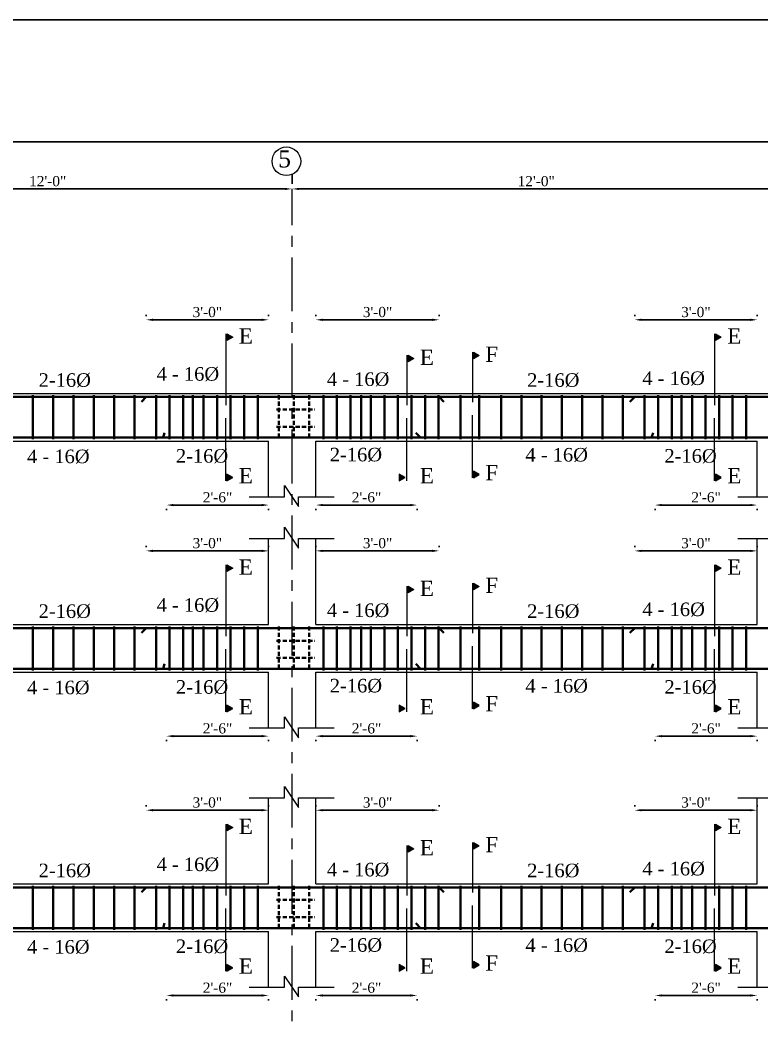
# Model space of a CAD drawing. Extents: x -2338379 to 930990, y -818978 to 106940.
# Drawn here: x 386509 to 386947, y -207093 to -206502 of the extents above; entities that cross this region are included whole.
import ezdxf

# ---------------------------------------------------------------- set-up
doc = ezdxf.new("R2010")
doc.units = 0
doc.header["$MEASUREMENT"] = 0
doc.header["$PDMODE"] = 34
doc.linetypes.add('CENTER', pattern=[50.8, 31.75, -6.35, 6.35, -6.35])
doc.linetypes.add('DASHED', pattern=[0.75, 0.5, -0.25])
doc.layers.get('0').update_dxf_attribs({"linetype": 'CONTINUOUS', "lineweight": 30})
doc.layers.get('DEFPOINTS').update_dxf_attribs({"linetype": 'CONTINUOUS'})
for name, color, linetype, lineweight in [('Center', 11, 'CENTER', 15), ('Dimension', 35, 'CONTINUOUS', 9), ('HATCH', 3, 'CONTINUOUS', 15), ('rcc elevation', 253, 'CONTINUOUS', 18), ('rebar', 3, 'CONTINUOUS', 40), ('TEXT', 7, 'CONTINUOUS', 30), ('WALL', 1, 'CONTINUOUS', 40)]:
    doc.layers.add(name, color=color, linetype=linetype, lineweight=lineweight)
doc.styles.get("Standard").update_dxf_attribs({"font": 'times.ttf', "height": 6})
doc.dimstyles.new('Standard$0', dxfattribs={"dimtxt": 6, "dimasz": 4, "dimexe": 3, "dimexo": 6, "dimgap": 3, "dimtad": 1, "dimdec": 1, "dimzin": 0, "dimdsep": 46, "dimlunit": 4, "dimtxsty": 'Standard', "dimcen": 0.09, "dimclrd": 6, "dimclre": 6, "dimclrt": 7, "dimadec": 0, "dimazin": 0, "dimtfac": 1, "dimtdec": 1, "dimtix": 1, "dimtofl": 0, "dimtmove": 1, "dimatfit": 3, "dimfxl": 1, "dimtolj": 1, "dimtzin": 0, "dimlwd": 18, "dimlwe": 18, "dimarcsym": 0})

# ---------------------------------------------------------------- blocks, each defined once
blk = doc.blocks.new('*D307')
at = {"layer": 'DEFPOINTS', "color": 0, "lineweight": 30, "transparency": 16777216}
for p in [(386669.71, -206596.05), (386381.57, -206602.05), (386669.71, -206602.05)]:
    blk.add_point(p, dxfattribs=at)
at = {"layer": 'TEXT', "color": 6, "lineweight": -2, "transparency": 16777216}
for p, q in [((386381.57, -206593.05), (386381.57, -206599.05)), ((386385.57, -206602.05), (386665.71, -206602.05)), ((386669.71, -206605.05), (386669.71, -206605.05))]:
    blk.add_line(p, q, dxfattribs=at)
at = {"layer": 'TEXT', "color": 6, "lineweight": 30, "transparency": 16777216}
for points in [[(386385.57, -206601.38), (386385.57, -206602.72), (386381.57, -206602.05)], [(386665.71, -206601.38), (386665.71, -206602.72), (386669.71, -206602.05)]]:
    blk.add_solid(points, dxfattribs=at)
at = {"layer": 'TEXT', "color": 7, "transparency": 16777216, "insert": (386525.64, -206597.5), "char_height": 6, "attachment_point": 5}
blk.add_mtext('\\A1;12\'-0"', dxfattribs=at)
blk = doc.blocks.new('*D308')
at = {"layer": 'DEFPOINTS', "color": 0, "lineweight": 30, "transparency": 16777216}
for p in [(386958.19, -206596.05), (386670.05, -206602.05), (386958.19, -206602.05)]:
    blk.add_point(p, dxfattribs=at)
at = {"layer": 'TEXT', "color": 6, "lineweight": -2, "transparency": 16777216}
for p, q in [((386670.05, -206593.05), (386670.05, -206599.05)), ((386674.05, -206602.05), (386954.19, -206602.05)), ((386958.19, -206605.05), (386958.19, -206605.05))]:
    blk.add_line(p, q, dxfattribs=at)
at = {"layer": 'TEXT', "color": 6, "lineweight": 30, "transparency": 16777216}
for points in [[(386674.05, -206601.38), (386674.05, -206602.72), (386670.05, -206602.05)], [(386954.19, -206601.38), (386954.19, -206602.72), (386958.19, -206602.05)]]:
    blk.add_solid(points, dxfattribs=at)
at = {"layer": 'TEXT', "color": 7, "transparency": 16777216, "insert": (386814.12, -206597.5), "char_height": 6, "attachment_point": 5}
blk.add_mtext('\\A1;12\'-0"', dxfattribs=at)
blk = doc.blocks.new('*D712')
at = {"layer": 'DEFPOINTS', "color": 0, "lineweight": 30, "transparency": 16777216}
for p in [(386656.05, -206815.69), (386583.79, -206822.53), (386656.05, -206822.53)]:
    blk.add_point(p, dxfattribs=at)
at = {"layer": 'TEXT', "color": 6, "lineweight": -2, "transparency": 16777216}
for p, q in [((386583.79, -206813.53), (386583.79, -206812.69)), ((386656.05, -206813.53), (386656.05, -206812.69)), ((386587.79, -206815.69), (386652.05, -206815.69))]:
    blk.add_line(p, q, dxfattribs=at)
at = {"layer": 'TEXT', "color": 6, "lineweight": 30, "transparency": 16777216}
for points in [[(386587.79, -206815.02), (386587.79, -206816.36), (386583.79, -206815.69)], [(386652.05, -206815.02), (386652.05, -206816.36), (386656.05, -206815.69)]]:
    blk.add_solid(points, dxfattribs=at)
at = {"layer": 'TEXT', "color": 7, "transparency": 16777216, "insert": (386619.92, -206811.14), "char_height": 6, "attachment_point": 5}
blk.add_mtext('\\A1;3\'-0"', dxfattribs=at)
blk = doc.blocks.new('*D713')
at = {"layer": 'DEFPOINTS', "color": 0, "lineweight": 30, "transparency": 16777216}
for p in [(386595.82, -206918.2), (386656.08, -206918.2), (386595.82, -206925.04)]:
    blk.add_point(p, dxfattribs=at)
at = {"layer": 'TEXT', "color": 6, "lineweight": -2, "transparency": 16777216}
for p, q in [((386652.08, -206925.04), (386599.82, -206925.04)), ((386595.82, -206927.2), (386595.82, -206928.04)), ((386656.08, -206927.2), (386656.08, -206928.04))]:
    blk.add_line(p, q, dxfattribs=at)
at = {"layer": 'TEXT', "color": 6, "lineweight": 30, "transparency": 16777216}
for points in [[(386599.82, -206924.37), (386599.82, -206925.71), (386595.82, -206925.04)], [(386652.08, -206924.37), (386652.08, -206925.71), (386656.08, -206925.04)]]:
    blk.add_solid(points, dxfattribs=at)
at = {"layer": 'TEXT', "color": 7, "transparency": 16777216, "insert": (386625.95, -206920.49), "char_height": 6, "attachment_point": 5}
blk.add_mtext('\\A1;2\'-6"', dxfattribs=at)
blk = doc.blocks.new('*D714')
at = {"layer": 'DEFPOINTS', "color": 0, "lineweight": 30, "transparency": 16777216}
for p in [(386756.8, -206815.69), (386684.05, -206822.53), (386756.8, -206822.53)]:
    blk.add_point(p, dxfattribs=at)
at = {"layer": 'TEXT', "color": 6, "lineweight": -2, "transparency": 16777216}
for p, q in [((386684.05, -206813.53), (386684.05, -206812.69)), ((386756.8, -206813.53), (386756.8, -206812.69)), ((386688.05, -206815.69), (386752.8, -206815.69))]:
    blk.add_line(p, q, dxfattribs=at)
at = {"layer": 'TEXT', "color": 6, "lineweight": 30, "transparency": 16777216}
for points in [[(386688.05, -206815.02), (386688.05, -206816.36), (386684.05, -206815.69)], [(386752.8, -206815.02), (386752.8, -206816.36), (386756.8, -206815.69)]]:
    blk.add_solid(points, dxfattribs=at)
at = {"layer": 'TEXT', "color": 7, "transparency": 16777216, "insert": (386720.43, -206811.14), "char_height": 6, "attachment_point": 5}
blk.add_mtext('\\A1;3\'-0"', dxfattribs=at)
blk = doc.blocks.new('*D715')
at = {"layer": 'DEFPOINTS', "color": 0, "lineweight": 30, "transparency": 16777216}
for p in [(386684.05, -206918.2), (386743.8, -206918.2), (386743.8, -206925.04)]:
    blk.add_point(p, dxfattribs=at)
at = {"layer": 'TEXT', "color": 6, "lineweight": -2, "transparency": 16777216}
for p, q in [((386688.05, -206925.04), (386739.8, -206925.04)), ((386684.05, -206927.2), (386684.05, -206928.04)), ((386743.8, -206927.2), (386743.8, -206928.04))]:
    blk.add_line(p, q, dxfattribs=at)
at = {"layer": 'TEXT', "color": 6, "lineweight": 30, "transparency": 16777216}
for points in [[(386688.05, -206924.37), (386688.05, -206925.71), (386684.05, -206925.04)], [(386739.8, -206924.37), (386739.8, -206925.71), (386743.8, -206925.04)]]:
    blk.add_solid(points, dxfattribs=at)
at = {"layer": 'TEXT', "color": 7, "transparency": 16777216, "insert": (386713.93, -206920.49), "char_height": 6, "attachment_point": 5}
blk.add_mtext('\\A1;2\'-6"', dxfattribs=at)
blk = doc.blocks.new('*D716')
at = {"layer": 'DEFPOINTS', "color": 0, "lineweight": 30, "transparency": 16777216}
for p in [(386944.54, -206815.69), (386872.27, -206822.53), (386944.54, -206822.53)]:
    blk.add_point(p, dxfattribs=at)
at = {"layer": 'TEXT', "color": 6, "lineweight": -2, "transparency": 16777216}
for p, q in [((386872.27, -206813.53), (386872.27, -206812.69)), ((386944.54, -206813.53), (386944.54, -206812.69)), ((386876.27, -206815.69), (386940.54, -206815.69))]:
    blk.add_line(p, q, dxfattribs=at)
at = {"layer": 'TEXT', "color": 6, "lineweight": 30, "transparency": 16777216}
for points in [[(386876.27, -206815.02), (386876.27, -206816.36), (386872.27, -206815.69)], [(386940.54, -206815.02), (386940.54, -206816.36), (386944.54, -206815.69)]]:
    blk.add_solid(points, dxfattribs=at)
at = {"layer": 'TEXT', "color": 7, "transparency": 16777216, "insert": (386908.41, -206811.14), "char_height": 6, "attachment_point": 5}
blk.add_mtext('\\A1;3\'-0"', dxfattribs=at)
blk = doc.blocks.new('*D717')
at = {"layer": 'DEFPOINTS', "color": 0, "lineweight": 30, "transparency": 16777216}
for p in [(386884.3, -206918.2), (386944.57, -206918.2), (386884.3, -206925.04)]:
    blk.add_point(p, dxfattribs=at)
at = {"layer": 'TEXT', "color": 6, "lineweight": -2, "transparency": 16777216}
for p, q in [((386940.57, -206925.04), (386888.3, -206925.04)), ((386884.3, -206927.2), (386884.3, -206928.04)), ((386944.57, -206927.2), (386944.57, -206928.04))]:
    blk.add_line(p, q, dxfattribs=at)
at = {"layer": 'TEXT', "color": 6, "lineweight": 30, "transparency": 16777216}
for points in [[(386888.3, -206924.37), (386888.3, -206925.71), (386884.3, -206925.04)], [(386940.57, -206924.37), (386940.57, -206925.71), (386944.57, -206925.04)]]:
    blk.add_solid(points, dxfattribs=at)
at = {"layer": 'TEXT', "color": 7, "transparency": 16777216, "insert": (386914.43, -206920.49), "char_height": 6, "attachment_point": 5}
blk.add_mtext('\\A1;2\'-6"', dxfattribs=at)
blk = doc.blocks.new('*D737')
at = {"layer": 'DEFPOINTS', "color": 0, "lineweight": 30, "transparency": 16777216}
for p in [(386656.05, -206679.29), (386583.79, -206686.13), (386656.05, -206686.13)]:
    blk.add_point(p, dxfattribs=at)
at = {"layer": 'TEXT', "color": 6, "lineweight": -2, "transparency": 16777216}
for p, q in [((386583.79, -206677.13), (386583.79, -206676.29)), ((386656.05, -206677.13), (386656.05, -206676.29)), ((386587.79, -206679.29), (386652.05, -206679.29))]:
    blk.add_line(p, q, dxfattribs=at)
at = {"layer": 'TEXT', "color": 6, "lineweight": 30, "transparency": 16777216}
for points in [[(386587.79, -206678.62), (386587.79, -206679.96), (386583.79, -206679.29)], [(386652.05, -206678.62), (386652.05, -206679.96), (386656.05, -206679.29)]]:
    blk.add_solid(points, dxfattribs=at)
at = {"layer": 'TEXT', "color": 7, "transparency": 16777216, "insert": (386619.92, -206674.74), "char_height": 6, "attachment_point": 5}
blk.add_mtext('\\A1;3\'-0"', dxfattribs=at)
blk = doc.blocks.new('*D738')
at = {"layer": 'DEFPOINTS', "color": 0, "lineweight": 30, "transparency": 16777216}
for p in [(386595.82, -206781.8), (386656.08, -206781.8), (386595.82, -206788.64)]:
    blk.add_point(p, dxfattribs=at)
at = {"layer": 'TEXT', "color": 6, "lineweight": -2, "transparency": 16777216}
for p, q in [((386652.08, -206788.64), (386599.82, -206788.64)), ((386595.82, -206790.8), (386595.82, -206791.64)), ((386656.08, -206790.8), (386656.08, -206791.64))]:
    blk.add_line(p, q, dxfattribs=at)
at = {"layer": 'TEXT', "color": 6, "lineweight": 30, "transparency": 16777216}
for points in [[(386599.82, -206787.97), (386599.82, -206789.31), (386595.82, -206788.64)], [(386652.08, -206787.97), (386652.08, -206789.31), (386656.08, -206788.64)]]:
    blk.add_solid(points, dxfattribs=at)
at = {"layer": 'TEXT', "color": 7, "transparency": 16777216, "insert": (386625.95, -206784.09), "char_height": 6, "attachment_point": 5}
blk.add_mtext('\\A1;2\'-6"', dxfattribs=at)
blk = doc.blocks.new('*D739')
at = {"layer": 'DEFPOINTS', "color": 0, "lineweight": 30, "transparency": 16777216}
for p in [(386756.8, -206679.29), (386684.05, -206686.13), (386756.8, -206686.13)]:
    blk.add_point(p, dxfattribs=at)
at = {"layer": 'TEXT', "color": 6, "lineweight": -2, "transparency": 16777216}
for p, q in [((386684.05, -206677.13), (386684.05, -206676.29)), ((386756.8, -206677.13), (386756.8, -206676.29)), ((386688.05, -206679.29), (386752.8, -206679.29))]:
    blk.add_line(p, q, dxfattribs=at)
at = {"layer": 'TEXT', "color": 6, "lineweight": 30, "transparency": 16777216}
for points in [[(386688.05, -206678.62), (386688.05, -206679.96), (386684.05, -206679.29)], [(386752.8, -206678.62), (386752.8, -206679.96), (386756.8, -206679.29)]]:
    blk.add_solid(points, dxfattribs=at)
at = {"layer": 'TEXT', "color": 7, "transparency": 16777216, "insert": (386720.43, -206674.74), "char_height": 6, "attachment_point": 5}
blk.add_mtext('\\A1;3\'-0"', dxfattribs=at)
blk = doc.blocks.new('*D740')
at = {"layer": 'DEFPOINTS', "color": 0, "lineweight": 30, "transparency": 16777216}
for p in [(386684.05, -206781.8), (386743.8, -206781.8), (386743.8, -206788.64)]:
    blk.add_point(p, dxfattribs=at)
at = {"layer": 'TEXT', "color": 6, "lineweight": -2, "transparency": 16777216}
for p, q in [((386688.05, -206788.64), (386739.8, -206788.64)), ((386684.05, -206790.8), (386684.05, -206791.64)), ((386743.8, -206790.8), (386743.8, -206791.64))]:
    blk.add_line(p, q, dxfattribs=at)
at = {"layer": 'TEXT', "color": 6, "lineweight": 30, "transparency": 16777216}
for points in [[(386688.05, -206787.97), (386688.05, -206789.31), (386684.05, -206788.64)], [(386739.8, -206787.97), (386739.8, -206789.31), (386743.8, -206788.64)]]:
    blk.add_solid(points, dxfattribs=at)
at = {"layer": 'TEXT', "color": 7, "transparency": 16777216, "insert": (386713.93, -206784.09), "char_height": 6, "attachment_point": 5}
blk.add_mtext('\\A1;2\'-6"', dxfattribs=at)
blk = doc.blocks.new('*D741')
at = {"layer": 'DEFPOINTS', "color": 0, "lineweight": 30, "transparency": 16777216}
for p in [(386944.54, -206679.29), (386872.27, -206686.13), (386944.54, -206686.13)]:
    blk.add_point(p, dxfattribs=at)
at = {"layer": 'TEXT', "color": 6, "lineweight": -2, "transparency": 16777216}
for p, q in [((386872.27, -206677.13), (386872.27, -206676.29)), ((386944.54, -206677.13), (386944.54, -206676.29)), ((386876.27, -206679.29), (386940.54, -206679.29))]:
    blk.add_line(p, q, dxfattribs=at)
at = {"layer": 'TEXT', "color": 6, "lineweight": 30, "transparency": 16777216}
for points in [[(386876.27, -206678.62), (386876.27, -206679.96), (386872.27, -206679.29)], [(386940.54, -206678.62), (386940.54, -206679.96), (386944.54, -206679.29)]]:
    blk.add_solid(points, dxfattribs=at)
at = {"layer": 'TEXT', "color": 7, "transparency": 16777216, "insert": (386908.41, -206674.74), "char_height": 6, "attachment_point": 5}
blk.add_mtext('\\A1;3\'-0"', dxfattribs=at)
blk = doc.blocks.new('*D742')
at = {"layer": 'DEFPOINTS', "color": 0, "lineweight": 30, "transparency": 16777216}
for p in [(386884.3, -206781.8), (386944.57, -206781.8), (386884.3, -206788.64)]:
    blk.add_point(p, dxfattribs=at)
at = {"layer": 'TEXT', "color": 6, "lineweight": -2, "transparency": 16777216}
for p, q in [((386940.57, -206788.64), (386888.3, -206788.64)), ((386884.3, -206790.8), (386884.3, -206791.64)), ((386944.57, -206790.8), (386944.57, -206791.64))]:
    blk.add_line(p, q, dxfattribs=at)
at = {"layer": 'TEXT', "color": 6, "lineweight": 30, "transparency": 16777216}
for points in [[(386888.3, -206787.97), (386888.3, -206789.31), (386884.3, -206788.64)], [(386940.57, -206787.97), (386940.57, -206789.31), (386944.57, -206788.64)]]:
    blk.add_solid(points, dxfattribs=at)
at = {"layer": 'TEXT', "color": 7, "transparency": 16777216, "insert": (386914.43, -206784.09), "char_height": 6, "attachment_point": 5}
blk.add_mtext('\\A1;2\'-6"', dxfattribs=at)
blk = doc.blocks.new('*D961')
at = {"layer": 'DEFPOINTS', "color": 0, "lineweight": 30, "transparency": 16777216}
for p in [(386656.05, -206968.76), (386583.79, -206975.6), (386656.05, -206975.6)]:
    blk.add_point(p, dxfattribs=at)
at = {"layer": 'TEXT', "color": 6, "lineweight": -2, "transparency": 16777216}
for p, q in [((386583.79, -206966.6), (386583.79, -206965.76)), ((386656.05, -206966.6), (386656.05, -206965.76)), ((386587.79, -206968.76), (386652.05, -206968.76))]:
    blk.add_line(p, q, dxfattribs=at)
at = {"layer": 'TEXT', "color": 6, "lineweight": 30, "transparency": 16777216}
for points in [[(386587.79, -206968.09), (386587.79, -206969.42), (386583.79, -206968.76)], [(386652.05, -206968.09), (386652.05, -206969.42), (386656.05, -206968.76)]]:
    blk.add_solid(points, dxfattribs=at)
at = {"layer": 'TEXT', "color": 7, "transparency": 16777216, "insert": (386619.92, -206964.21), "char_height": 6, "attachment_point": 5}
blk.add_mtext('\\A1;3\'-0"', dxfattribs=at)
blk = doc.blocks.new('*D962')
at = {"layer": 'DEFPOINTS', "color": 0, "lineweight": 30, "transparency": 16777216}
for p in [(386595.82, -207071.27), (386656.08, -207071.27), (386595.82, -207078.11)]:
    blk.add_point(p, dxfattribs=at)
at = {"layer": 'TEXT', "color": 6, "lineweight": -2, "transparency": 16777216}
for p, q in [((386652.08, -207078.11), (386599.82, -207078.11)), ((386595.82, -207080.27), (386595.82, -207081.11)), ((386656.08, -207080.27), (386656.08, -207081.11))]:
    blk.add_line(p, q, dxfattribs=at)
at = {"layer": 'TEXT', "color": 6, "lineweight": 30, "transparency": 16777216}
for points in [[(386599.82, -207077.44), (386599.82, -207078.77), (386595.82, -207078.11)], [(386652.08, -207077.44), (386652.08, -207078.77), (386656.08, -207078.11)]]:
    blk.add_solid(points, dxfattribs=at)
at = {"layer": 'TEXT', "color": 7, "transparency": 16777216, "insert": (386625.95, -207073.56), "char_height": 6, "attachment_point": 5}
blk.add_mtext('\\A1;2\'-6"', dxfattribs=at)
blk = doc.blocks.new('*D963')
at = {"layer": 'DEFPOINTS', "color": 0, "lineweight": 30, "transparency": 16777216}
for p in [(386756.8, -206968.76), (386684.05, -206975.6), (386756.8, -206975.6)]:
    blk.add_point(p, dxfattribs=at)
at = {"layer": 'TEXT', "color": 6, "lineweight": -2, "transparency": 16777216}
for p, q in [((386684.05, -206966.6), (386684.05, -206965.76)), ((386756.8, -206966.6), (386756.8, -206965.76)), ((386688.05, -206968.76), (386752.8, -206968.76))]:
    blk.add_line(p, q, dxfattribs=at)
at = {"layer": 'TEXT', "color": 6, "lineweight": 30, "transparency": 16777216}
for points in [[(386688.05, -206968.09), (386688.05, -206969.42), (386684.05, -206968.76)], [(386752.8, -206968.09), (386752.8, -206969.42), (386756.8, -206968.76)]]:
    blk.add_solid(points, dxfattribs=at)
at = {"layer": 'TEXT', "color": 7, "transparency": 16777216, "insert": (386720.43, -206964.21), "char_height": 6, "attachment_point": 5}
blk.add_mtext('\\A1;3\'-0"', dxfattribs=at)
blk = doc.blocks.new('*D964')
at = {"layer": 'DEFPOINTS', "color": 0, "lineweight": 30, "transparency": 16777216}
for p in [(386684.05, -207071.27), (386743.8, -207071.27), (386743.8, -207078.11)]:
    blk.add_point(p, dxfattribs=at)
at = {"layer": 'TEXT', "color": 6, "lineweight": -2, "transparency": 16777216}
for p, q in [((386688.05, -207078.11), (386739.8, -207078.11)), ((386684.05, -207080.27), (386684.05, -207081.11)), ((386743.8, -207080.27), (386743.8, -207081.11))]:
    blk.add_line(p, q, dxfattribs=at)
at = {"layer": 'TEXT', "color": 6, "lineweight": 30, "transparency": 16777216}
for points in [[(386688.05, -207077.44), (386688.05, -207078.77), (386684.05, -207078.11)], [(386739.8, -207077.44), (386739.8, -207078.77), (386743.8, -207078.11)]]:
    blk.add_solid(points, dxfattribs=at)
at = {"layer": 'TEXT', "color": 7, "transparency": 16777216, "insert": (386713.93, -207073.56), "char_height": 6, "attachment_point": 5}
blk.add_mtext('\\A1;2\'-6"', dxfattribs=at)
blk = doc.blocks.new('*D965')
at = {"layer": 'DEFPOINTS', "color": 0, "lineweight": 30, "transparency": 16777216}
for p in [(386944.54, -206968.76), (386872.27, -206975.6), (386944.54, -206975.6)]:
    blk.add_point(p, dxfattribs=at)
at = {"layer": 'TEXT', "color": 6, "lineweight": -2, "transparency": 16777216}
for p, q in [((386872.27, -206966.6), (386872.27, -206965.76)), ((386944.54, -206966.6), (386944.54, -206965.76)), ((386876.27, -206968.76), (386940.54, -206968.76))]:
    blk.add_line(p, q, dxfattribs=at)
at = {"layer": 'TEXT', "color": 6, "lineweight": 30, "transparency": 16777216}
for points in [[(386876.27, -206968.09), (386876.27, -206969.42), (386872.27, -206968.76)], [(386940.54, -206968.09), (386940.54, -206969.42), (386944.54, -206968.76)]]:
    blk.add_solid(points, dxfattribs=at)
at = {"layer": 'TEXT', "color": 7, "transparency": 16777216, "insert": (386908.41, -206964.21), "char_height": 6, "attachment_point": 5}
blk.add_mtext('\\A1;3\'-0"', dxfattribs=at)
blk = doc.blocks.new('*D966')
at = {"layer": 'DEFPOINTS', "color": 0, "lineweight": 30, "transparency": 16777216}
for p in [(386884.3, -207071.27), (386944.57, -207071.27), (386884.3, -207078.11)]:
    blk.add_point(p, dxfattribs=at)
at = {"layer": 'TEXT', "color": 6, "lineweight": -2, "transparency": 16777216}
for p, q in [((386940.57, -207078.11), (386888.3, -207078.11)), ((386884.3, -207080.27), (386884.3, -207081.11)), ((386944.57, -207080.27), (386944.57, -207081.11))]:
    blk.add_line(p, q, dxfattribs=at)
at = {"layer": 'TEXT', "color": 6, "lineweight": 30, "transparency": 16777216}
for points in [[(386888.3, -207077.44), (386888.3, -207078.77), (386884.3, -207078.11)], [(386940.57, -207077.44), (386940.57, -207078.77), (386944.57, -207078.11)]]:
    blk.add_solid(points, dxfattribs=at)
at = {"layer": 'TEXT', "color": 7, "transparency": 16777216, "insert": (386914.43, -207073.56), "char_height": 6, "attachment_point": 5}
blk.add_mtext('\\A1;2\'-6"', dxfattribs=at)

msp = doc.modelspace()

# ---------------------------------------------------------------- hatches: boundary and pattern name
at = {"layer": 'HATCH', "ltscale": 0.5}
for points in [[(386631.49, -206691.5), (386631.49, -206687.55), (386634.9, -206689.52)], [(386919.97, -206691.5), (386919.97, -206687.55), (386923.39, -206689.52)], [(386738.43, -206704.08), (386738.43, -206700.13), (386741.85, -206702.1)], [(386777.08, -206702.26), (386777.08, -206698.31), (386780.5, -206700.28)], [(386631.49, -206770.36), (386631.49, -206774.31), (386634.9, -206772.34)], [(386733.23, -206770.36), (386733.23, -206774.31), (386736.65, -206772.34)], [(386777.08, -206768.54), (386777.08, -206772.49), (386780.5, -206770.51)], [(386919.97, -206770.36), (386919.97, -206774.31), (386923.39, -206772.34)], [(386631.49, -206827.89), (386631.49, -206823.95), (386634.9, -206825.92)], [(386919.97, -206827.89), (386919.97, -206823.95), (386923.39, -206825.92)], [(386738.43, -206840.48), (386738.43, -206836.53), (386741.85, -206838.5)], [(386777.08, -206838.65), (386777.08, -206834.71), (386780.5, -206836.68)], [(386631.49, -206906.76), (386631.49, -206910.71), (386634.9, -206908.74)], [(386733.23, -206906.76), (386733.23, -206910.71), (386736.65, -206908.74)], [(386777.08, -206904.94), (386777.08, -206908.89), (386780.5, -206906.91)], [(386919.97, -206906.76), (386919.97, -206910.71), (386923.39, -206908.74)], [(386631.49, -206980.96), (386631.49, -206977.02), (386634.9, -206978.99)], [(386919.97, -206980.96), (386919.97, -206977.02), (386923.39, -206978.99)], [(386738.43, -206993.54), (386738.43, -206989.6), (386741.85, -206991.57)], [(386777.08, -206991.72), (386777.08, -206987.78), (386780.5, -206989.75)], [(386631.49, -207059.83), (386631.49, -207063.78), (386634.9, -207061.8)], [(386733.23, -207059.83), (386733.23, -207063.78), (386736.65, -207061.8)], [(386777.08, -207058.01), (386777.08, -207061.95), (386780.5, -207059.98)], [(386919.97, -207059.83), (386919.97, -207063.78), (386923.39, -207061.8)]]:
    msp.add_hatch(color=256, dxfattribs=at).paths.add_polyline_path(points)

# ---------------------------------------------------------------- linework, layer by layer
at = {"color": 3}
for points in [[(388521.51, -208928.73), (388521.51, -206502.33), (385343.91, -206502.33), (385343.91, -208928.73)], [(388449.51, -208856.73), (388449.51, -206574.33), (385415.91, -206574.33), (385415.91, -208856.73)]]:
    msp.add_lwpolyline(points, close=True, dxfattribs=at)
at = {"layer": 'Center'}
msp.add_line((386670.05, -207588.64), (386670.05, -206602.05), dxfattribs=at)
at = {"layer": 'Dimension', "ltscale": 0.5}
for p, q in [((386630.86, -206687.52), (386630.86, -206729.69)), ((386919.34, -206687.52), (386919.34, -206729.69)), ((386737.8, -206700.14), (386737.8, -206729.69)), ((386776.45, -206698.32), (386776.45, -206727.87)), ((386776.45, -206772.48), (386776.45, -206735.53)), ((386630.86, -206774.3), (386630.86, -206737.35)), ((386737.8, -206774.3), (386737.8, -206737.35)), ((386919.34, -206774.3), (386919.34, -206737.35)), ((386630.86, -206823.92), (386630.86, -206866.09)), ((386919.34, -206823.92), (386919.34, -206866.09)), ((386737.8, -206836.54), (386737.8, -206866.09)), ((386776.45, -206834.72), (386776.45, -206864.26)), ((386776.45, -206908.88), (386776.45, -206871.93)), ((386630.86, -206910.7), (386630.86, -206873.75)), ((386737.8, -206910.7), (386737.8, -206873.75)), ((386919.34, -206910.7), (386919.34, -206873.75)), ((386630.86, -206976.98), (386630.86, -207019.15)), ((386919.34, -206976.98), (386919.34, -207019.15)), ((386737.8, -206989.61), (386737.8, -207019.15)), ((386776.45, -206987.79), (386776.45, -207017.33)), ((386776.45, -207061.94), (386776.45, -207025)), ((386630.86, -207063.77), (386630.86, -207026.82)), ((386737.8, -207063.77), (386737.8, -207026.82)), ((386919.34, -207063.77), (386919.34, -207026.82))]:
    msp.add_line(p, q, dxfattribs=at)
for points in [[(386634.9, -206689.52), (386631.49, -206691.5), (386631.49, -206687.55)], [(386923.39, -206689.52), (386919.97, -206691.5), (386919.97, -206687.55)], [(386741.85, -206702.1), (386738.43, -206704.08), (386738.43, -206700.13)], [(386780.5, -206700.28), (386777.08, -206702.26), (386777.08, -206698.31)], [(386634.9, -206772.34), (386631.49, -206770.36), (386631.49, -206774.31)], [(386736.65, -206772.34), (386733.23, -206770.36), (386733.23, -206774.31)], [(386780.5, -206770.51), (386777.08, -206768.54), (386777.08, -206772.49)], [(386923.39, -206772.34), (386919.97, -206770.36), (386919.97, -206774.31)], [(386634.9, -206825.92), (386631.49, -206827.89), (386631.49, -206823.95)], [(386923.39, -206825.92), (386919.97, -206827.89), (386919.97, -206823.95)], [(386741.85, -206838.5), (386738.43, -206840.48), (386738.43, -206836.53)], [(386780.5, -206836.68), (386777.08, -206838.65), (386777.08, -206834.71)], [(386634.9, -206908.74), (386631.49, -206906.76), (386631.49, -206910.71)], [(386736.65, -206908.74), (386733.23, -206906.76), (386733.23, -206910.71)], [(386780.5, -206906.91), (386777.08, -206904.94), (386777.08, -206908.89)], [(386923.39, -206908.74), (386919.97, -206906.76), (386919.97, -206910.71)], [(386634.9, -206978.99), (386631.49, -206980.96), (386631.49, -206977.02)], [(386923.39, -206978.99), (386919.97, -206980.96), (386919.97, -206977.02)], [(386741.85, -206991.57), (386738.43, -206993.54), (386738.43, -206989.6)], [(386780.5, -206989.75), (386777.08, -206991.72), (386777.08, -206987.78)], [(386634.9, -207061.8), (386631.49, -207059.83), (386631.49, -207063.78)], [(386736.65, -207061.8), (386733.23, -207059.83), (386733.23, -207063.78)], [(386780.5, -207059.98), (386777.08, -207058.01), (386777.08, -207061.95)], [(386923.39, -207061.8), (386919.97, -207059.83), (386919.97, -207063.78)]]:
    msp.add_lwpolyline(points, close=True, dxfattribs=at)
at = {"layer": 'Dimension'}
for points in [[(386644.65, -206783.71), (386665.43, -206783.71), (386665.43, -206777.16), (386673.82, -206789.54), (386673.82, -206783.71), (386694.79, -206783.71)], [(386933.13, -206783.71), (386953.92, -206783.71), (386953.92, -206777.16), (386962.3, -206789.54), (386962.3, -206783.71), (386983.27, -206783.71)], [(386644.65, -206808.32), (386665.43, -206808.32), (386665.43, -206801.76), (386673.82, -206814.15), (386673.82, -206808.32), (386694.79, -206808.32)], [(386933.13, -206808.32), (386953.92, -206808.32), (386953.92, -206801.76), (386962.3, -206814.15), (386962.3, -206808.32), (386983.27, -206808.32)], [(386644.65, -206920.11), (386665.43, -206920.11), (386665.43, -206913.55), (386673.82, -206925.94), (386673.82, -206920.11), (386694.79, -206920.11)], [(386933.13, -206920.11), (386953.92, -206920.11), (386953.92, -206913.55), (386962.3, -206925.94), (386962.3, -206920.11), (386983.27, -206920.11)], [(386644.65, -206961.39), (386665.43, -206961.39), (386665.43, -206954.83), (386673.82, -206967.22), (386673.82, -206961.39), (386694.79, -206961.39)], [(386933.13, -206961.39), (386953.92, -206961.39), (386953.92, -206954.83), (386962.3, -206967.22), (386962.3, -206961.39), (386983.27, -206961.39)], [(386644.65, -207073.18), (386665.43, -207073.18), (386665.43, -207066.62), (386673.82, -207079.01), (386673.82, -207073.18), (386694.79, -207073.18)], [(386933.13, -207073.18), (386953.92, -207073.18), (386953.92, -207066.62), (386962.3, -207079.01), (386962.3, -207073.18), (386983.27, -207073.18)]]:
    msp.add_lwpolyline(points, dxfattribs=at)
msp.add_circle((386666.58, -206585.7), 8.45, dxfattribs=at)
at = {"layer": 'rcc elevation', "ltscale": 20}
for p, q in [((386395.57, -206722.84), (386656.05, -206722.84)), ((386656.05, -206722.84), (386972.02, -206722.84)), ((386395.57, -206750.84), (386656.05, -206750.84)), ((386656.05, -206783.71), (386656.05, -206750.84)), ((386684.05, -206783.71), (386684.05, -206750.84)), ((386684.05, -206783.71), (386684.05, -206750.84)), ((386684.05, -206750.84), (386944.54, -206750.84)), ((386684.05, -206783.71), (386684.05, -206750.84)), ((386684.05, -206783.71), (386684.05, -206750.84)), ((386944.54, -206783.71), (386944.54, -206750.84)), ((386656.05, -206859.23), (386656.05, -206808.32)), ((386684.05, -206859.23), (386684.05, -206808.32)), ((386684.05, -206859.23), (386684.05, -206808.32)), ((386684.05, -206859.23), (386684.05, -206808.32)), ((386684.05, -206859.23), (386684.05, -206808.32)), ((386944.54, -206859.23), (386944.54, -206808.32)), ((386395.57, -206859.23), (386656.05, -206859.23)), ((386684.05, -206859.23), (386944.54, -206859.23)), ((386395.57, -206887.23), (386656.05, -206887.23)), ((386656.05, -206920.11), (386656.05, -206887.23)), ((386684.05, -206920.11), (386684.05, -206887.23)), ((386684.05, -206920.11), (386684.05, -206887.23)), ((386684.05, -206887.23), (386944.54, -206887.23)), ((386684.05, -206920.11), (386684.05, -206887.23)), ((386684.05, -206920.11), (386684.05, -206887.23)), ((386944.54, -206920.11), (386944.54, -206887.23)), ((386656.05, -207012.3), (386656.05, -206961.39)), ((386684.05, -207012.3), (386684.05, -206961.39)), ((386684.05, -207012.3), (386684.05, -206961.39)), ((386684.05, -207012.3), (386684.05, -206961.39)), ((386684.05, -207012.3), (386684.05, -206961.39)), ((386944.54, -207012.3), (386944.54, -206961.39)), ((386395.57, -207012.3), (386656.05, -207012.3)), ((386684.05, -207012.3), (386944.54, -207012.3)), ((386395.57, -207040.3), (386656.05, -207040.3)), ((386656.05, -207073.18), (386656.05, -207040.3)), ((386684.05, -207073.18), (386684.05, -207040.3)), ((386684.05, -207073.18), (386684.05, -207040.3)), ((386684.05, -207040.3), (386944.54, -207040.3)), ((386684.05, -207073.18), (386684.05, -207040.3)), ((386684.05, -207073.18), (386684.05, -207040.3)), ((386944.54, -207073.18), (386944.54, -207040.3))]:
    msp.add_line(p, q, dxfattribs=at)
at = {"layer": 'rebar', "ltscale": 20}
for p, q in [((385508.8, -206724.84), (387251.14, -206724.84)), ((386583.79, -206724.84), (386580.94, -206727.69)), ((386756.8, -206724.84), (386759.65, -206727.69)), ((386872.27, -206724.84), (386869.42, -206727.69)), ((386594.67, -206745.99), (386593.82, -206748.84)), ((386742.95, -206745.99), (386745.8, -206748.84)), ((386883.15, -206745.99), (386882.3, -206748.84)), ((385506.17, -206748.84), (387253.77, -206748.84)), ((385508.8, -206861.23), (387251.14, -206861.23)), ((386583.79, -206861.23), (386580.94, -206864.08)), ((386756.8, -206861.23), (386759.65, -206864.08)), ((386872.27, -206861.23), (386869.42, -206864.08)), ((386594.67, -206882.38), (386593.82, -206885.23)), ((386742.95, -206882.38), (386745.8, -206885.23)), ((386883.15, -206882.38), (386882.3, -206885.23)), ((385506.17, -206885.23), (387253.77, -206885.23)), ((385508.8, -207014.3), (387571.07, -207014.3)), ((386583.79, -207014.3), (386580.94, -207017.15)), ((386756.8, -207014.3), (386759.65, -207017.15)), ((386872.27, -207014.3), (386869.42, -207017.15)), ((386594.67, -207035.45), (386593.82, -207038.3)), ((386742.95, -207035.45), (386745.8, -207038.3)), ((386883.15, -207035.45), (386882.3, -207038.3)), ((385506.17, -207038.3), (387573.7, -207038.3))]:
    msp.add_line(p, q, dxfattribs=at)
at = {"layer": 'rebar', "ltscale": 5}
for p, q in [((386516.86, -206723.84), (386516.86, -206749.84)), ((386528.86, -206723.84), (386528.86, -206749.84)), ((386540.86, -206723.84), (386540.86, -206749.84)), ((386552.86, -206723.84), (386552.86, -206749.84)), ((386564.86, -206723.84), (386564.86, -206749.84)), ((386576.86, -206723.84), (386576.86, -206749.84)), ((386589.65, -206723.84), (386589.65, -206749.84)), ((386597.65, -206723.84), (386597.65, -206749.84)), ((386605.65, -206723.84), (386605.65, -206749.84)), ((386611.37, -206723.84), (386611.37, -206749.84)), ((386617.65, -206723.84), (386617.65, -206749.84)), ((386625.65, -206723.84), (386625.65, -206749.84)), ((386633.65, -206723.84), (386633.65, -206749.84)), ((386641.65, -206723.84), (386641.65, -206749.84)), ((386649.65, -206723.84), (386649.65, -206749.84)), ((386688.46, -206723.84), (386688.46, -206749.84)), ((386696.46, -206723.84), (386696.46, -206749.84)), ((386704.46, -206723.84), (386704.46, -206749.84)), ((386710.8, -206723.84), (386710.8, -206749.84)), ((386716.46, -206723.84), (386716.46, -206749.84)), ((386724.46, -206723.84), (386724.46, -206749.84)), ((386732.46, -206723.84), (386732.46, -206749.84)), ((386740.46, -206723.84), (386740.46, -206749.84)), ((386748.46, -206723.84), (386748.46, -206749.84)), ((386756.46, -206723.84), (386756.46, -206749.84)), ((386769.34, -206723.84), (386769.34, -206749.84)), ((386780.46, -206723.84), (386780.46, -206749.84)), ((386793.34, -206723.84), (386793.34, -206749.84)), ((386805.34, -206723.84), (386805.34, -206749.84)), ((386817.34, -206723.84), (386817.34, -206749.84)), ((386829.34, -206723.84), (386829.34, -206749.84)), ((386841.34, -206723.84), (386841.34, -206749.84)), ((386853.34, -206723.84), (386853.34, -206749.84)), ((386865.34, -206723.84), (386865.34, -206749.84)), ((386878.13, -206723.84), (386878.13, -206749.84)), ((386886.13, -206723.84), (386886.13, -206749.84)), ((386894.13, -206723.84), (386894.13, -206749.84)), ((386899.85, -206723.84), (386899.85, -206749.84)), ((386906.13, -206723.84), (386906.13, -206749.84)), ((386914.13, -206723.84), (386914.13, -206749.84)), ((386922.13, -206723.84), (386922.13, -206749.84)), ((386930.13, -206723.84), (386930.13, -206749.84)), ((386938.13, -206723.84), (386938.13, -206749.84)), ((386516.86, -206860.23), (386516.86, -206886.23)), ((386528.86, -206860.23), (386528.86, -206886.23)), ((386540.86, -206860.23), (386540.86, -206886.23)), ((386552.86, -206860.23), (386552.86, -206886.23)), ((386564.86, -206860.23), (386564.86, -206886.23)), ((386576.86, -206860.23), (386576.86, -206886.23)), ((386589.65, -206860.23), (386589.65, -206886.23)), ((386597.65, -206860.23), (386597.65, -206886.23)), ((386605.65, -206860.23), (386605.65, -206886.23)), ((386611.37, -206860.23), (386611.37, -206886.23)), ((386617.65, -206860.23), (386617.65, -206886.23)), ((386625.65, -206860.23), (386625.65, -206886.23)), ((386633.65, -206860.23), (386633.65, -206886.23)), ((386641.65, -206860.23), (386641.65, -206886.23)), ((386649.65, -206860.23), (386649.65, -206886.23)), ((386688.46, -206860.23), (386688.46, -206886.23)), ((386696.46, -206860.23), (386696.46, -206886.23)), ((386704.46, -206860.23), (386704.46, -206886.23)), ((386710.8, -206860.23), (386710.8, -206886.23)), ((386716.46, -206860.23), (386716.46, -206886.23)), ((386724.46, -206860.23), (386724.46, -206886.23)), ((386732.46, -206860.23), (386732.46, -206886.23)), ((386740.46, -206860.23), (386740.46, -206886.23)), ((386748.46, -206860.23), (386748.46, -206886.23)), ((386756.46, -206860.23), (386756.46, -206886.23)), ((386769.34, -206860.23), (386769.34, -206886.23)), ((386780.46, -206860.23), (386780.46, -206886.23)), ((386793.34, -206860.23), (386793.34, -206886.23)), ((386805.34, -206860.23), (386805.34, -206886.23)), ((386817.34, -206860.23), (386817.34, -206886.23)), ((386829.34, -206860.23), (386829.34, -206886.23)), ((386841.34, -206860.23), (386841.34, -206886.23)), ((386853.34, -206860.23), (386853.34, -206886.23)), ((386865.34, -206860.23), (386865.34, -206886.23)), ((386878.13, -206860.23), (386878.13, -206886.23)), ((386886.13, -206860.23), (386886.13, -206886.23)), ((386894.13, -206860.23), (386894.13, -206886.23)), ((386899.85, -206860.23), (386899.85, -206886.23)), ((386906.13, -206860.23), (386906.13, -206886.23)), ((386914.13, -206860.23), (386914.13, -206886.23)), ((386922.13, -206860.23), (386922.13, -206886.23)), ((386930.13, -206860.23), (386930.13, -206886.23)), ((386938.13, -206860.23), (386938.13, -206886.23)), ((386516.86, -207013.3), (386516.86, -207039.3)), ((386528.86, -207013.3), (386528.86, -207039.3)), ((386540.86, -207013.3), (386540.86, -207039.3)), ((386552.86, -207013.3), (386552.86, -207039.3)), ((386564.86, -207013.3), (386564.86, -207039.3)), ((386576.86, -207013.3), (386576.86, -207039.3)), ((386589.65, -207013.3), (386589.65, -207039.3)), ((386597.65, -207013.3), (386597.65, -207039.3)), ((386605.65, -207013.3), (386605.65, -207039.3)), ((386611.37, -207013.3), (386611.37, -207039.3)), ((386617.65, -207013.3), (386617.65, -207039.3)), ((386625.65, -207013.3), (386625.65, -207039.3)), ((386633.65, -207013.3), (386633.65, -207039.3)), ((386641.65, -207013.3), (386641.65, -207039.3)), ((386649.65, -207013.3), (386649.65, -207039.3)), ((386688.46, -207013.3), (386688.46, -207039.3)), ((386696.46, -207013.3), (386696.46, -207039.3)), ((386704.46, -207013.3), (386704.46, -207039.3)), ((386710.8, -207013.3), (386710.8, -207039.3)), ((386716.46, -207013.3), (386716.46, -207039.3)), ((386724.46, -207013.3), (386724.46, -207039.3)), ((386732.46, -207013.3), (386732.46, -207039.3)), ((386740.46, -207013.3), (386740.46, -207039.3)), ((386748.46, -207013.3), (386748.46, -207039.3)), ((386756.46, -207013.3), (386756.46, -207039.3)), ((386769.34, -207013.3), (386769.34, -207039.3)), ((386780.46, -207013.3), (386780.46, -207039.3)), ((386793.34, -207013.3), (386793.34, -207039.3)), ((386805.34, -207013.3), (386805.34, -207039.3)), ((386817.34, -207013.3), (386817.34, -207039.3)), ((386829.34, -207013.3), (386829.34, -207039.3)), ((386841.34, -207013.3), (386841.34, -207039.3)), ((386853.34, -207013.3), (386853.34, -207039.3)), ((386865.34, -207013.3), (386865.34, -207039.3)), ((386878.13, -207013.3), (386878.13, -207039.3)), ((386886.13, -207013.3), (386886.13, -207039.3)), ((386894.13, -207013.3), (386894.13, -207039.3)), ((386899.85, -207013.3), (386899.85, -207039.3)), ((386906.13, -207013.3), (386906.13, -207039.3)), ((386914.13, -207013.3), (386914.13, -207039.3)), ((386922.13, -207013.3), (386922.13, -207039.3)), ((386930.13, -207013.3), (386930.13, -207039.3)), ((386938.13, -207013.3), (386938.13, -207039.3))]:
    msp.add_line(p, q, dxfattribs=at)
at = {"layer": 'rebar', "linetype": 'DASHED', "ltscale": 5}
for p, q in [((386662.19, -206723.84), (386662.19, -206749.84)), ((386671.05, -206723.84), (386671.05, -206749.84)), ((386680.01, -206723.84), (386680.01, -206749.84)), ((386680.1, -206723.84), (386680.1, -206749.84)), ((386660.7, -206732.29), (386683.38, -206732.29)), ((386660.7, -206742.46), (386683.38, -206742.46)), ((386662.19, -206860.23), (386662.19, -206886.23)), ((386671.05, -206860.23), (386671.05, -206886.23)), ((386680.01, -206860.23), (386680.01, -206886.23)), ((386680.1, -206860.23), (386680.1, -206886.23)), ((386660.7, -206868.69), (386683.38, -206868.69)), ((386660.7, -206878.86), (386683.38, -206878.86)), ((386662.19, -207013.3), (386662.19, -207039.3)), ((386671.05, -207013.3), (386671.05, -207039.3)), ((386680.01, -207013.3), (386680.01, -207039.3)), ((386680.1, -207013.3), (386680.1, -207039.3)), ((386660.7, -207021.75), (386683.38, -207021.75)), ((386660.7, -207031.92), (386683.38, -207031.92))]:
    msp.add_line(p, q, dxfattribs=at)

# ---------------------------------------------------------------- texts
at = {"layer": 'TEXT', "linetype": 'ByBlock', "insert": (386661.75, -206579.33), "char_height": 10, "width": 1452.7835, "attachment_point": 1, "line_spacing_factor": 2}
msp.add_mtext('5', dxfattribs=at)
at = {"layer": 'TEXT', "attachment_point": 1}
for s, insert, char_height, width in [('{\\fTimes New Roman|b0|i0|c0|p18;E}', (386638.49, -206684.35), 9, 1356.5327), ('{\\fTimes New Roman|b0|i0|c0|p18;E}', (386926.97, -206684.35), 9, 1356.5327), ('{\\fTimes New Roman|b0|i0|c0|p18;F}', (386784.08, -206695.11), 9, 1356.5327), ('{\\fTimes New Roman|b0|i0|c0|p18;E}', (386745.43, -206696.93), 9, 1356.5327), ('2-16%%C ', (386520.29, -206710.84), 8, 1404.5327), ('2-16%%C ', (386808.77, -206710.84), 8, 1404.5327), ('2-16%%C ', (386601.35, -206755.6), 8, 1356.5327), ('2-16%%C ', (386692.23, -206754.83), 8, 1356.5327), ('2-16%%C ', (386889.83, -206755.6), 8, 1356.5327), ('{\\fTimes New Roman|b0|i0|c0|p18;F}', (386784.08, -206764.99), 9, 1356.5327), ('{\\fTimes New Roman|b0|i0|c0|p18;E}', (386638.49, -206766.81), 9, 1356.5327), ('{\\fTimes New Roman|b0|i0|c0|p18;E}', (386745.43, -206766.81), 9, 1356.5327), ('{\\fTimes New Roman|b0|i0|c0|p18;E}', (386926.97, -206766.81), 9, 1356.5327), ('{\\fTimes New Roman|b0|i0|c0|p18;E}', (386638.49, -206820.75), 9, 1356.5327), ('{\\fTimes New Roman|b0|i0|c0|p18;E}', (386926.97, -206820.75), 9, 1356.5327), ('{\\fTimes New Roman|b0|i0|c0|p18;E}', (386745.43, -206833.33), 9, 1356.5327), ('{\\fTimes New Roman|b0|i0|c0|p18;F}', (386784.08, -206831.51), 9, 1356.5327), ('2-16%%C ', (386520.29, -206847.24), 8, 1404.5327), ('2-16%%C ', (386808.77, -206847.24), 8, 1404.5327), ('2-16%%C ', (386601.35, -206892), 8, 1356.5327), ('2-16%%C ', (386692.23, -206891.22), 8, 1356.5327), ('2-16%%C ', (386889.83, -206892), 8, 1356.5327), ('{\\fTimes New Roman|b0|i0|c0|p18;F}', (386784.08, -206901.39), 9, 1356.5327), ('{\\fTimes New Roman|b0|i0|c0|p18;E}', (386638.49, -206903.21), 9, 1356.5327), ('{\\fTimes New Roman|b0|i0|c0|p18;E}', (386745.43, -206903.21), 9, 1356.5327), ('{\\fTimes New Roman|b0|i0|c0|p18;E}', (386926.97, -206903.21), 9, 1356.5327), ('{\\fTimes New Roman|b0|i0|c0|p18;E}', (386638.49, -206973.81), 9, 1356.5327), ('{\\fTimes New Roman|b0|i0|c0|p18;E}', (386926.97, -206973.81), 9, 1356.5327), ('{\\fTimes New Roman|b0|i0|c0|p18;F}', (386784.08, -206984.58), 9, 1356.5327), ('{\\fTimes New Roman|b0|i0|c0|p18;E}', (386745.43, -206986.4), 9, 1356.5327), ('2-16%%C ', (386520.29, -207000.31), 8, 1404.5327), ('2-16%%C ', (386808.77, -207000.31), 8, 1404.5327), ('2-16%%C ', (386601.35, -207045.07), 8, 1356.5327), ('2-16%%C ', (386692.23, -207044.29), 8, 1356.5327), ('2-16%%C ', (386889.83, -207045.07), 8, 1356.5327), ('{\\fTimes New Roman|b0|i0|c0|p18;F}', (386784.08, -207054.46), 9, 1356.5327), ('{\\fTimes New Roman|b0|i0|c0|p18;E}', (386638.49, -207056.28), 9, 1356.5327), ('{\\fTimes New Roman|b0|i0|c0|p18;E}', (386745.43, -207056.28), 9, 1356.5327), ('{\\fTimes New Roman|b0|i0|c0|p18;E}', (386926.97, -207056.28), 9, 1356.5327)]:
    msp.add_mtext(s, dxfattribs=dict(at, insert=insert, char_height=char_height, width=width))
at = {"layer": 'WALL', "color": 7, "char_height": 8, "attachment_point": 5}
for insert in [(386608.42, -206711.39), (386708.95, -206714.49), (386895.27, -206713.93), (386531.92, -206760.07), (386826.21, -206759.1), (386608.42, -206847.79), (386708.95, -206850.89), (386895.27, -206850.33), (386531.92, -206896.47), (386826.21, -206895.5), (386608.42, -207000.86), (386708.95, -207003.96), (386895.27, -207003.39), (386531.92, -207049.54), (386826.21, -207048.57)]:
    msp.add_mtext('4 - 16%%C', dxfattribs=dict(at, insert=insert))

# ---------------------------------------------------------------- dimensions: what is measured, and where the dimension line sits
at = {"layer": 'TEXT'}
for base, p1, p2, picture, middle in [((386669.71, -206602.05), (386381.57, -206602.05), (386669.71, -206596.05), '*D307', (386525.64, -206597.5)), ((386958.19, -206602.05), (386670.05, -206602.05), (386958.19, -206596.05), '*D308', (386814.12, -206597.5))]:
    dim = msp.add_linear_dim(base=base, p1=p1, p2=p2, dimstyle='Standard$0', override={"dimscale": 0.5, "dimtxt": 18, "dimasz": 8, "dimexe": 6, "dimexo": 18, "dimdec": 0, "dimlfac": 0.5, "dimzin": 11, "dimcen": 2.5, "dimdle": 6, "dimtdec": 0, "dimtofl": 1, "dimlwd": 65534, "dimlwe": 65534}, dxfattribs=at)
    dim.commit()
    dim.dimension.update_dxf_attribs({"geometry": picture, "text_midpoint": middle})
for p1, p2, distance, picture, middle in [((386583.79, -206686.13), (386656.05, -206686.13), 6.84, '*D737', (386619.92, -206674.74)), ((386684.05, -206686.13), (386756.8, -206686.13), 6.84, '*D739', (386720.43, -206674.74)), ((386872.27, -206686.13), (386944.54, -206686.13), 6.84, '*D741', (386908.41, -206674.74)), ((386656.08, -206781.8), (386595.82, -206781.8), 6.84, '*D738', (386625.95, -206784.09)), ((386684.05, -206781.8), (386743.8, -206781.8), -6.84, '*D740', (386713.93, -206784.09)), ((386944.57, -206781.8), (386884.3, -206781.8), 6.84, '*D742', (386914.43, -206784.09)), ((386583.79, -206822.53), (386656.05, -206822.53), 6.84, '*D712', (386619.92, -206811.14)), ((386684.05, -206822.53), (386756.8, -206822.53), 6.84, '*D714', (386720.43, -206811.14)), ((386872.27, -206822.53), (386944.54, -206822.53), 6.84, '*D716', (386908.41, -206811.14)), ((386656.08, -206918.2), (386595.82, -206918.2), 6.84, '*D713', (386625.95, -206920.49)), ((386684.05, -206918.2), (386743.8, -206918.2), -6.84, '*D715', (386713.93, -206920.49)), ((386944.57, -206918.2), (386884.3, -206918.2), 6.84, '*D717', (386914.43, -206920.49)), ((386583.79, -206975.6), (386656.05, -206975.6), 6.84, '*D961', (386619.92, -206964.21)), ((386684.05, -206975.6), (386756.8, -206975.6), 6.84, '*D963', (386720.43, -206964.21)), ((386872.27, -206975.6), (386944.54, -206975.6), 6.84, '*D965', (386908.41, -206964.21)), ((386656.08, -207071.27), (386595.82, -207071.27), 6.84, '*D962', (386625.95, -207073.56)), ((386684.05, -207071.27), (386743.8, -207071.27), -6.84, '*D964', (386713.93, -207073.56)), ((386944.57, -207071.27), (386884.3, -207071.27), 6.84, '*D966', (386914.43, -207073.56))]:
    dim = msp.add_aligned_dim(p1=p1, p2=p2, distance=distance, dimstyle='Standard$0', override={"dimscale": 0.5, "dimtxt": 18, "dimasz": 8, "dimexe": 6, "dimexo": 18, "dimdec": 0, "dimlfac": 0.5, "dimzin": 11, "dimcen": 2.5, "dimdle": 6, "dimtdec": 0, "dimtofl": 1, "dimlwd": 65534, "dimlwe": 65534}, dxfattribs=at)
    dim.commit()
    dim.dimension.update_dxf_attribs({"geometry": picture, "text_midpoint": middle})

doc.saveas('drawing.dxf')
